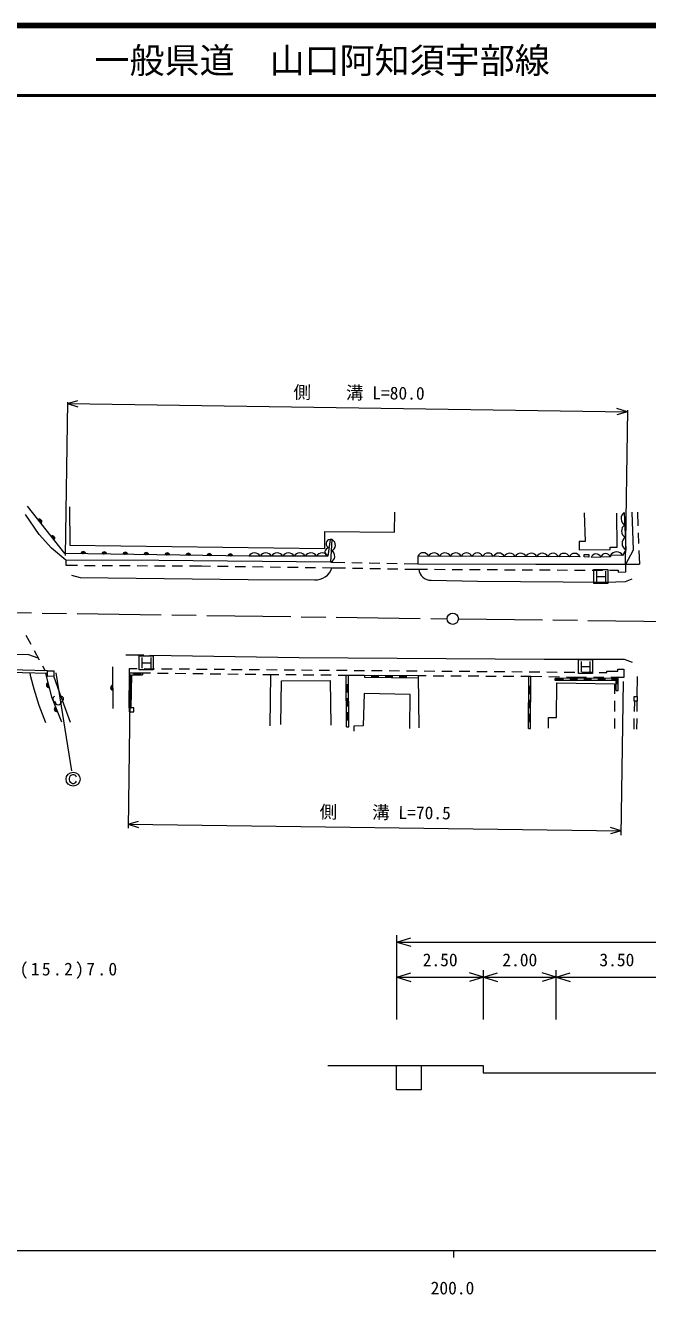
# Model space of a CAD drawing. Units: millimetres, scale not verified. Extents: x 40000 to 680000, y 20000 to 380000.
# Drawn here: x 206870 to 295702, y 198715 to 380000 of the extents above; entities that cross this region are included whole.
import ezdxf
from ezdxf.enums import TextEntityAlignment as Align

# ---------------------------------------------------------------- set-up
doc = ezdxf.new("R2010")
doc.units = ezdxf.units.MM
doc.header["$LTSCALE"] = 1000
doc.linetypes.add('CHAIN', pattern=[18.5, 12, -1.5, 3.5, -1.5])
for name, color, linetype, lineweight in [('M-BGD', 7, 'Continuous', 13), ('M-BMK', 2, 'CHAIN', 13), ('M-BMK-SRVR', 3, 'Continuous', 13), ('M-STR-HTXT', 7, 'Continuous', 13), ('M-STR-STR1', 1, 'Continuous', 13), ('M-STR-STRC', 7, 'Continuous', 13), ('M-TTL', 2, 'Continuous', 140), ('M-TTL-BAND', 7, 'Continuous', 13), ('M-TTL-LINE', 7, 'Continuous', 50)]:
    doc.layers.add(name, color=color, linetype=linetype, lineweight=lineweight)
doc.layers.add('M-TTL-TXT', color=7, linetype='Continuous')
doc.styles.add('ＭＳ ゴシック', font='')
doc.styles.get('ＭＳ ゴシック').set_extended_font_data('MS Gothic')

msp = doc.modelspace()

# ---------------------------------------------------------------- linework, layer by layer
at = {"layer": 'M-BGD'}
for p, q in [((294250, 310484), (294324, 308507)), ((294361, 307507), (294416, 306008)), ((294453, 305009), (294526, 303032)), ((212628, 303627), (212627, 302890)), ((212627, 302890), (214320, 302882)), ((215320, 302877), (216820, 302869)), ((217820, 302864), (219320, 302857)), ((220320, 302851), (221820, 302844)), ((222819, 302839), (224319, 302831)), ((225319, 302826), (226819, 302819)), ((227819, 302813), (229319, 302806)), ((230319, 302801), (232012, 302792)), ((232012, 302792), (233299, 302774)), ((234299, 302761), (235799, 302740)), ((250498, 303340), (252456, 303303)), ((253456, 303285), (254956, 303257)), ((255956, 303238), (257455, 303210)), ((258455, 303191), (259955, 303163)), ((260955, 303144), (262913, 303108)), ((292600, 301945), (292580, 303034)), ((236799, 302726), (238298, 302705)), ((239298, 302692), (240798, 302671)), ((241798, 302657), (243298, 302636)), ((244298, 302622), (245798, 302602)), ((246798, 302588), (248297, 302567)), ((249297, 302553), (250584, 302536)), ((250584, 302536), (252564, 302501)), ((253564, 302484), (255063, 302458)), ((256063, 302441), (257563, 302415)), ((258563, 302397), (260063, 302371)), ((261063, 302354), (263042, 302320)), ((263042, 302320), (264282, 302313)), ((265282, 302308), (266782, 302301)), ((267782, 302296), (269282, 302288)), ((270282, 302283), (271782, 302276)), ((272782, 302270), (274282, 302263)), ((275282, 302258), (276782, 302250)), ((277782, 302245), (279282, 302238)), ((280282, 302233), (281782, 302225)), ((282782, 302220), (284282, 302212)), ((285282, 302207), (286782, 302200)), ((287782, 302195), (289282, 302187)), ((288046, 300303), (288046, 302303)), ((288046, 302303), (290046, 302303)), ((288421, 302053), (288421, 300553)), ((288421, 301303), (289671, 301303)), ((289671, 302053), (289671, 300553)), ((290046, 302303), (290046, 300303)), ((290282, 302182), (291522, 302176)), ((291522, 302176), (291511, 301924)), ((291511, 301924), (292600, 301945)), ((292569, 300570), (293515, 300955)), ((238659, 300877), (248142, 300793)), ((264816, 300745), (271425, 300623)), ((290046, 300303), (288046, 300303)), ((221203, 290085), (223765, 290085)), ((219320, 288359), (219333, 282427)), ((223130, 287960), (223130, 289960)), ((223130, 289960), (225130, 289960)), ((223505, 289710), (223505, 288210)), ((223505, 288960), (224755, 288960)), ((224755, 289710), (224755, 288210)), ((225130, 289960), (225130, 287960)), ((285820, 287416), (285820, 289416)), ((285820, 289416), (287820, 289416)), ((286195, 289166), (286195, 287666)), ((286195, 288416), (287445, 288416)), ((287445, 289166), (287445, 287666)), ((287820, 289416), (287820, 287416)), ((221688, 282531), (221750, 287531)), ((221750, 287531), (221733, 288144)), ((221733, 288144), (222804, 288135)), ((222038, 286527), (221738, 286530)), ((221750, 287531), (223608, 287528)), ((221785, 285530), (221798, 286530)), ((221845, 285529), (221858, 286529)), ((221905, 285528), (221918, 286528)), ((221965, 285527), (221978, 286527)), ((221988, 282527), (222046, 287231)), ((222046, 287231), (223607, 287228)), ((222343, 287530), (222342, 287230)), ((222342, 287470), (223342, 287468)), ((222342, 287410), (223342, 287408)), ((222342, 287350), (223342, 287348)), ((222342, 287290), (223342, 287288)), ((225130, 287960), (223130, 287960)), ((223342, 287228), (223343, 287528)), ((223608, 287528), (223607, 287228)), ((223608, 287528), (224753, 287513)), ((223804, 288127), (225304, 288114)), ((225753, 287500), (227253, 287481)), ((226304, 288106), (227804, 288094)), ((228253, 287468), (229752, 287449)), ((228804, 288085), (230304, 288073)), ((230752, 287436), (232252, 287417)), ((231304, 288065), (232803, 288052)), ((233252, 287404), (234752, 287385)), ((233803, 288044), (235303, 288031)), ((235752, 287372), (237252, 287353)), ((236303, 288023), (237803, 288011)), ((238252, 287340), (239752, 287321)), ((238803, 288002), (240303, 287990)), ((240751, 287308), (241896, 287294)), ((241303, 287982), (242803, 287969)), ((241798, 279936), (241896, 287294)), ((241896, 287294), (243038, 287284)), ((243803, 287961), (245303, 287949)), ((244038, 287276), (245538, 287264)), ((246303, 287940), (247803, 287928)), ((246538, 287256), (248038, 287244)), ((248803, 287920), (250303, 287907)), ((249038, 287235), (250538, 287223)), ((251303, 287899), (252803, 287886)), ((251538, 287215), (252679, 287206)), ((252679, 287206), (252979, 287207)), ((252726, 279797), (252679, 287206)), ((252679, 287206), (255271, 287186)), ((253026, 279799), (252979, 287207)), ((253803, 287878), (255303, 287866)), ((255271, 287186), (255269, 286886)), ((255269, 286886), (262933, 286831)), ((255271, 287186), (262935, 287131)), ((256271, 287179), (256269, 286879)), ((256269, 286939), (257269, 286931)), ((256270, 287059), (257270, 287051)), ((256270, 286999), (257270, 286991)), ((256271, 287119), (257271, 287111)), ((256303, 287857), (257803, 287845)), ((257269, 286871), (257271, 287171)), ((258271, 287164), (258269, 286864)), ((258269, 286924), (259269, 286917)), ((258270, 287044), (259270, 287037)), ((258270, 286984), (259270, 286977)), ((258271, 287104), (259270, 287097)), ((258803, 287837), (260303, 287824)), ((259269, 286857), (259271, 287157)), ((260271, 287150), (260269, 286850)), ((260269, 286910), (261269, 286903)), ((260270, 287090), (261270, 287083)), ((260270, 287030), (261270, 287023)), ((260270, 286970), (261270, 286963)), ((261269, 286843), (261271, 287143)), ((261302, 287816), (262802, 287804)), ((262935, 287131), (262933, 286831)), ((262935, 287131), (263049, 279653)), ((262935, 287131), (264089, 287123)), ((263802, 287795), (265302, 287783)), ((265089, 287117), (266589, 287108)), ((266302, 287775), (267802, 287762)), ((267589, 287102), (269089, 287092)), ((268802, 287754), (270302, 287741)), ((270089, 287086), (271589, 287077)), ((271302, 287733), (272802, 287721)), ((272589, 287071), (274089, 287061)), ((273802, 287712), (275302, 287700)), ((275089, 287055), (276589, 287046)), ((276302, 287692), (277802, 287679)), ((277589, 287040), (278743, 287032)), ((278706, 279595), (278743, 287032)), ((278743, 287032), (279043, 287031)), ((278743, 287032), (280603, 287001)), ((278802, 287671), (280302, 287659)), ((279006, 279594), (279043, 287031)), ((281302, 287650), (282802, 287638)), ((281603, 286984), (283102, 286958)), ((291497, 286743), (282493, 286729)), ((282494, 286429), (282493, 286729)), ((291197, 286443), (282494, 286429)), ((282638, 286729), (282638, 286429)), ((283638, 286671), (282638, 286669)), ((283638, 286611), (282638, 286609)), ((283638, 286551), (282638, 286549)), ((283638, 286491), (282638, 286489)), ((283638, 286431), (283638, 286731)), ((283802, 287630), (285302, 287617)), ((284102, 286941), (285962, 286909)), ((284638, 286732), (284638, 286432)), ((285638, 286674), (284638, 286672)), ((285638, 286614), (284638, 286612)), ((285638, 286554), (284638, 286552)), ((285638, 286494), (284638, 286492)), ((285638, 286434), (285638, 286734)), ((287820, 287416), (285820, 287416)), ((285962, 286909), (286961, 286914)), ((286302, 287609), (287802, 287597)), ((286638, 286735), (286638, 286435)), ((287638, 286677), (286638, 286675)), ((287638, 286617), (286638, 286615)), ((287638, 286557), (286638, 286555)), ((287638, 286497), (286638, 286495)), ((287638, 286437), (287638, 286737)), ((287961, 286918), (289461, 286925)), ((288638, 286739), (288638, 286439)), ((289638, 286680), (288638, 286679)), ((289638, 286620), (288638, 286619)), ((289638, 286560), (288638, 286559)), ((289638, 286500), (288638, 286499)), ((288802, 287588), (289872, 287579)), ((289638, 286440), (289638, 286740)), ((289872, 287579), (289864, 287744)), ((289864, 287744), (291451, 287739)), ((290461, 286929), (291460, 286934)), ((290638, 286442), (290638, 286742)), ((291437, 286683), (290638, 286682)), ((290638, 286622), (291377, 286623)), ((291317, 286563), (290638, 286562)), ((290638, 286502), (291257, 286503)), ((291197, 285001), (291197, 286443)), ((291257, 286001), (291257, 286503)), ((291317, 286563), (291317, 286001)), ((291377, 286001), (291377, 286623)), ((291437, 286683), (291437, 286001)), ((291497, 285001), (291497, 286743)), ((294235, 284127), (294256, 287010)), ((221725, 285530), (222025, 285527)), ((252988, 285799), (252688, 285797)), ((252694, 284797), (252994, 284799)), ((252754, 284798), (252748, 285798)), ((252814, 284798), (252808, 285798)), ((252874, 284798), (252868, 285798)), ((252934, 284799), (252928, 285799)), ((279036, 285594), (278736, 285595)), ((278791, 284595), (278796, 285595)), ((278851, 284595), (278856, 285595)), ((278911, 284594), (278916, 285594)), ((278971, 284594), (278976, 285594)), ((290980, 285966), (290983, 284522)), ((291197, 286001), (291497, 286001)), ((291197, 285001), (291497, 285001)), ((221701, 283531), (222001, 283527)), ((222013, 284527), (221713, 284530)), ((221761, 283530), (221773, 284530)), ((221821, 283529), (221833, 284529)), ((221881, 283528), (221893, 284528)), ((221941, 283528), (221953, 284528)), ((253001, 283799), (252701, 283797)), ((252767, 282798), (252761, 283798)), ((252827, 282798), (252821, 283798)), ((252887, 282798), (252881, 283798)), ((252947, 282799), (252941, 283799)), ((279026, 283594), (278726, 283595)), ((278731, 284595), (279031, 284594)), ((278781, 282595), (278786, 283595)), ((278841, 282595), (278846, 283595)), ((278901, 282594), (278906, 283594)), ((278961, 282594), (278966, 283594)), ((290986, 283522), (290990, 282022)), ((293814, 283484), (293781, 281992)), ((294213, 281992), (294235, 283484)), ((221688, 282531), (221988, 282527)), ((252707, 282797), (253007, 282799)), ((253013, 281799), (252713, 281797)), ((252779, 280798), (252773, 281798)), ((252839, 280798), (252833, 281798)), ((252899, 280798), (252893, 281798)), ((252959, 280799), (252953, 281799)), ((279016, 281594), (278716, 281595)), ((278721, 282595), (279021, 282594)), ((278771, 280595), (278776, 281595)), ((278831, 280595), (278836, 281595)), ((278891, 280594), (278896, 281594)), ((278951, 280594), (278956, 281594)), ((290992, 281022), (290996, 279578)), ((293758, 280992), (293725, 279499)), ((294175, 279499), (294197, 280992)), ((252719, 280797), (253019, 280799)), ((252726, 279797), (253026, 279799)), ((278706, 279595), (279006, 279594)), ((278711, 280595), (279011, 280594))]:
    msp.add_line(p, q, dxfattribs=at)
for points in [[(250498, 303340), (225917, 303586), (212628, 303627), (210620, 305319), (208851, 307266), (206890, 310128)], [(238758, 304170), (212489, 304580), (207170, 311344)], [(213164, 311254), (213215, 305779), (249597, 305269), (249629, 307719), (259576, 307620), (259596, 310487)], [(286647, 310369), (286771, 306291), (285952, 306291), (285948, 305114), (290378, 305127), (290369, 305487), (291355, 305490), (291331, 310320)], [(292372, 310426), (292584, 305112), (292134, 304295), (290385, 304327), (290385, 304086), (287655, 303976)], [(292580, 303034), (293688, 305110), (293489, 310484)], [(250498, 303340), (250680, 306548), (250364, 306585), (250066, 304165), (238758, 304170)], [(286063, 304081), (262895, 304183), (262913, 303108)], [(262913, 303108), (279743, 303045), (294526, 303032)], [(213429, 301470), (214699, 301131), (238659, 300877)], [(271425, 300623), (289798, 300454), (292569, 300570)], [(149167, 290670), (151024, 290993), (163174, 290912), (207323, 290161), (208665, 289677)], [(224644, 290048), (245973, 289711), (280936, 289455), (292350, 289491), (293491, 289063)], [(209777, 280378), (208839, 282882), (208115, 285207), (207650, 286960), (207571, 287490)], [(209755, 287435), (210580, 284098), (212004, 280541)], [(213333, 280437), (211766, 284610), (210935, 287026)], [(291451, 287739), (291448, 288055), (292309, 288064)], [(292309, 288064), (292322, 286873), (291460, 286864), (291460, 286934)], [(243335, 280152), (243437, 286365), (250366, 286429), (250459, 280055)], [(281560, 279618), (281560, 281152), (282712, 281152), (282743, 286105), (290980, 285966)], [(261774, 279597), (261802, 284448), (255219, 284572), (255108, 279944), (253764, 279930), (253764, 279181)], [(250044, 231417), (272223, 231417), (272223, 230396), (327323, 230396), (327323, 231423), (349481, 231423)]]:
    msp.add_lwpolyline(points, dxfattribs=at)
for points in [[(286660, 304416), (287309, 304405), (287304, 304061), (286654, 304071)], [(293762, 284127), (294235, 284127), (294235, 283484), (293762, 283484)], [(221688, 282531), (221694, 281933), (222348, 281940), (222342, 282537)], [(259869, 231417), (263392, 231417), (263392, 227983), (259869, 227983)]]:
    msp.add_lwpolyline(points, close=True, dxfattribs=at)
for centre, radius, start, end in [((292943, 309561), 1036, 123.41774, 241.13868), ((208860, 309108), 354, 316.97813, 119.38331), ((208860, 309108), 283, 319.20217, 117.15927), ((208860, 309108), 212, 322.9485, 113.41295), ((208860, 309108), 142, 330.66023, 105.70122), ((208860, 309108), 100, 340.97789, 95.38355), ((293013, 307790), 1036, 123.41774, 241.13868), ((210714, 306749), 354, 316.97813, 119.38331), ((210714, 306749), 283, 319.20217, 117.15927), ((210714, 306749), 212, 322.9485, 113.41295), ((210714, 306749), 142, 330.66023, 105.70122), ((210714, 306749), 100, 340.97789, 95.38355), ((250410, 305966), 622, 94.26154, 251.70546), ((250240, 305769), 895, 292.9553, 60.5481), ((293084, 306019), 1036, 123.41774, 241.13868), ((215124, 304485), 354, 7.90391, 170.30909), ((215124, 304485), 283, 10.12795, 168.08505), ((215124, 304485), 212, 13.87427, 164.33872), ((215124, 304485), 142, 21.586, 156.62699), ((215124, 304485), 100, 31.90367, 146.30933), ((218123, 304438), 354, 7.90391, 170.30909), ((218123, 304438), 283, 10.12795, 168.08505), ((218123, 304438), 212, 13.87427, 164.33872), ((218123, 304438), 142, 21.586, 156.62699), ((221123, 304391), 354, 7.90391, 170.30909), ((221123, 304391), 283, 10.12795, 168.08505), ((221123, 304391), 212, 13.87427, 164.33872), ((224123, 304344), 354, 7.90391, 170.30909), ((224123, 304344), 283, 10.12795, 168.08505), ((227122, 304297), 354, 7.90391, 170.30909), ((227122, 304297), 283, 10.12795, 168.08505), ((230122, 304251), 354, 7.90391, 170.30909), ((239565, 303767), 902, 26.45994, 153.4929), ((241181, 303767), 902, 26.45994, 153.4929), ((242796, 303766), 902, 26.45994, 153.4929), ((244412, 303765), 902, 26.45994, 153.4929), ((246027, 303765), 902, 26.45994, 153.4929), ((247643, 303764), 902, 26.45994, 153.4929), ((249258, 303763), 902, 26.45994, 153.4929), ((250261, 304756), 622, 94.26154, 251.70546), ((250149, 304164), 895, 292.9553, 60.5481), ((263666, 303833), 846, 23.90577, 155.58927), ((265211, 303826), 846, 23.90577, 155.58927), ((266755, 303820), 846, 23.90577, 155.58927), ((268300, 303813), 846, 23.90577, 155.58927), ((269844, 303806), 846, 23.90577, 155.58927), ((271389, 303799), 846, 23.90577, 155.58927), ((272933, 303792), 846, 23.90577, 155.58927), ((274478, 303785), 846, 23.90577, 155.58927), ((276022, 303779), 846, 23.90577, 155.58927), ((277567, 303772), 846, 23.90577, 155.58927), ((279111, 303765), 846, 23.90577, 155.58927), ((280656, 303758), 846, 23.90577, 155.58927), ((282200, 303751), 846, 23.90577, 155.58927), ((283745, 303745), 846, 23.90577, 155.58927), ((285289, 303738), 846, 23.90577, 155.58927), ((291250, 303797), 1015, 29.45113, 148.49057), ((218123, 304438), 100, 31.90367, 146.30933), ((221123, 304391), 142, 21.586, 156.62699), ((221123, 304391), 100, 31.90367, 146.30933), ((224123, 304344), 212, 13.87427, 164.33872), ((224123, 304344), 142, 21.586, 156.62699), ((224123, 304344), 100, 31.90367, 146.30933), ((227122, 304297), 212, 13.87427, 164.33872), ((227122, 304297), 142, 21.586, 156.62699), ((227122, 304297), 100, 31.90367, 146.30933), ((230122, 304251), 283, 10.12795, 168.08505), ((230122, 304251), 212, 13.87427, 164.33872), ((230122, 304251), 142, 21.586, 156.62699), ((230122, 304251), 100, 31.90367, 146.30933), ((233122, 304204), 354, 7.90391, 170.30909), ((233122, 304204), 283, 10.12795, 168.08505), ((233122, 304204), 212, 13.87427, 164.33872), ((233122, 304204), 142, 21.586, 156.62699), ((233122, 304204), 100, 31.90367, 146.30933), ((236121, 304157), 354, 7.90391, 170.30909), ((236121, 304157), 283, 10.12795, 168.08505), ((236121, 304157), 212, 13.87427, 164.33872), ((236121, 304157), 142, 21.586, 156.62699), ((236121, 304157), 100, 31.90367, 146.30933), ((288346, 303787), 717, 19.9034, 164.70854), ((289711, 303842), 717, 19.9034, 164.70854), ((248295, 303217), 2429, 266.39996, 343.69698), ((264755, 302462), 1719, 184.76112, 272.04792), ((210220, 285780), 354, 112.68507, 275.09024), ((210220, 285780), 283, 114.9091, 272.86621), ((210220, 285780), 212, 118.65543, 269.11988), ((210220, 285780), 142, 126.36716, 261.40815), ((210220, 285780), 100, 136.68482, 251.09049), ((219381, 285393), 354, 98.93128, 261.33646), ((219381, 285393), 283, 101.15532, 259.11242), ((219381, 285393), 212, 104.90164, 255.36609), ((219381, 285393), 142, 112.61337, 247.65436), ((219381, 285393), 100, 122.93104, 237.3367), ((211204, 283784), 402, 116.08703, 255.33416), ((211552, 283396), 450, 180, 0), ((211901, 283784), 402, 284.66584, 63.91297), ((211342, 282340), 354, 120.6202, 283.02538), ((211342, 282340), 283, 122.84424, 280.80134), ((211342, 282340), 212, 126.59056, 277.05501), ((211342, 282340), 142, 134.30229, 269.34328), ((211342, 282340), 100, 144.61996, 259.02562)]:
    msp.add_arc(centre, radius, start, end, dxfattribs=at)
at = {"layer": 'M-BMK'}
msp.add_line((268680, 295260), (366801, 293995), dxfattribs=at)
msp.add_lwpolyline([(168542, 296522), (195759, 296262), (267081, 295228)], dxfattribs=at)
at = {"layer": 'M-BMK-SRVR'}
msp.add_circle((267880, 295240), 800, dxfattribs=at)
at = {"layer": 'M-STR-HTXT'}
for p, q in [((212869, 325985), (214375, 326413)), ((212871, 326180), (212558, 304261)), ((212869, 325985), (292813, 324808)), ((212869, 325985), (214362, 325513)), ((292813, 324808), (291306, 324380)), ((292813, 324808), (291320, 325280)), ((292816, 325037), (292503, 303117)), ((221833, 287272), (221519, 265353)), ((292217, 286265), (291903, 264346)), ((221527, 265913), (223033, 266343)), ((221527, 265913), (291912, 264940)), ((221527, 265913), (223021, 265443)), ((291912, 264940), (290406, 264511)), ((291912, 264940), (290418, 265410)), ((259911, 237995), (259911, 250061)), ((259911, 249061), (261911, 249661)), ((259911, 249061), (339755, 249061)), ((259911, 249061), (261911, 248461)), ((272259, 237995), (272259, 245061)), ((282651, 237995), (282651, 245061)), ((259911, 244061), (261911, 244661)), ((259911, 244061), (272259, 244061)), ((259911, 244061), (261911, 243461)), ((272259, 244061), (270259, 244661)), ((272259, 244061), (270259, 243461)), ((272259, 244061), (274259, 244661)), ((272259, 244061), (282651, 244061)), ((272259, 244061), (274259, 243461)), ((282651, 244061), (280651, 244661)), ((282651, 244061), (280651, 243461)), ((282651, 244061), (284651, 244661)), ((282651, 244061), (299975, 244061)), ((282651, 244061), (284651, 243461))]:
    msp.add_line(p, q, dxfattribs=at)
at = {"layer": 'M-STR-STR1'}
for p, q in [((206911, 292921), (207624, 291602)), ((208100, 290722), (208813, 289403)), ((210035, 287810), (177750, 288578)), ((209289, 288523), (209670, 287819)), ((210037, 287428), (177748, 288237))]:
    msp.add_line(p, q, dxfattribs=at)
msp.add_lwpolyline([(210035, 287810), (210930, 287816), (210935, 287026), (210040, 287019)], close=True, dxfattribs=at)
at = {"layer": 'M-STR-STRC'}
for p, q in [((213496, 273546), (211244, 287511)), ((213183, 272641), (213133, 272441)), ((213133, 272441), (213133, 272241)), ((213133, 272241), (213183, 272041)), ((213283, 272791), (213183, 272641)), ((213183, 272041), (213283, 271891)), ((213433, 272891), (213283, 272791)), ((213583, 272941), (213433, 272891)), ((213783, 272941), (213583, 272941)), ((213933, 272891), (213783, 272941)), ((214083, 272791), (213933, 272891)), ((214183, 272641), (214083, 272791)), ((214083, 271891), (214183, 272041)), ((213283, 271891), (213433, 271791)), ((213433, 271791), (213583, 271741)), ((213583, 271741), (213783, 271741)), ((213783, 271741), (213933, 271791)), ((213933, 271791), (214083, 271891))]:
    msp.add_line(p, q, dxfattribs=at)
msp.add_circle((213683, 272341), 1000, dxfattribs=at)
at = {"layer": 'M-TTL'}
msp.add_line((680000, 380000), (40000, 380000), dxfattribs=at)
at = {"layer": 'M-TTL-BAND'}
for p, q in [((40000, 205000), (579000, 205000)), ((268000, 205000), (268000, 204000))]:
    msp.add_line(p, q, dxfattribs=at)
at = {"layer": 'M-TTL-LINE'}
msp.add_line((40000, 370000), (680000, 370000), dxfattribs=at)

# ---------------------------------------------------------------- texts
at = {"layer": 'M-STR-HTXT', "style": 'ＭＳ ゴシック'}
for s, p in [('側\u3000\u3000溝 L=80.0', (254507, 327530)), ('側\u3000\u3000溝 L=70.5', (258242, 267591))]:
    msp.add_text(s, height=1833, rotation=359.475, dxfattribs=at).set_placement(p, align=Align.MIDDLE_CENTER)
for s, p in [('2.50', (266085, 245061)), ('2.00', (277455, 245061)), ('3.50', (291313, 245061))]:
    msp.add_text(s, height=1833, dxfattribs=at).set_placement(p, align=Align.BOTTOM_CENTER)
at = {"layer": 'M-STR-HTXT', "insert": (190211, 243811), "char_height": 1833, "attachment_point": 7, "style": 'ＭＳ ゴシック'}
msp.add_mtext('\\T1.27;L=32.0\u3000W=(15.2)7.0', dxfattribs=at)
at = {"layer": 'M-TTL-BAND', "style": 'ＭＳ ゴシック'}
msp.add_text('200.0', height=1833, dxfattribs=at).set_placement((267844, 198195), align=Align.BOTTOM_CENTER)
at = {"layer": 'M-TTL-TXT', "style": 'ＭＳ ゴシック'}
msp.add_text('一般県道\u3000山口阿知須宇部線', height=3666, dxfattribs=at).set_placement((216734, 375000), align=Align.MIDDLE_LEFT)

doc.saveas('drawing.dxf')
